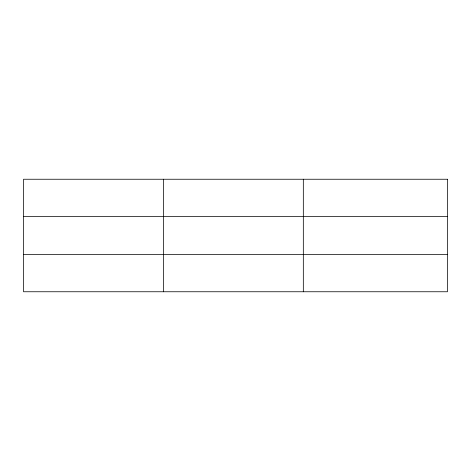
<?xml version="1.0" encoding="UTF-8"?>
<svg xmlns="http://www.w3.org/2000/svg" width="471" height="471" viewBox="0 0 471 471"><rect width="100%" height="100%" fill="white"/><g stroke="black" fill="none" stroke-linecap="round" stroke-linejoin="round"><path stroke-width="0.71" d="M163.437 291.755L163.437 179.245M303.324 291.755L303.324 179.245M23.55 216.372L447.45 216.372M23.55 254.628L447.45 254.628M447.45 179.245L447.45 291.755L23.55 291.755L23.55 179.245L447.45 179.245"/></g></svg>
